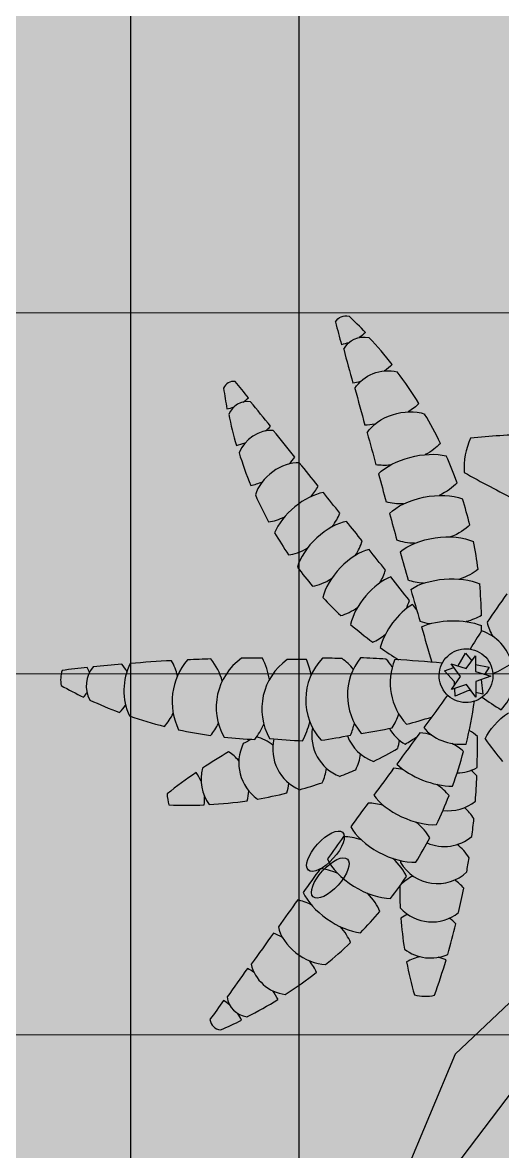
# Model space of a CAD drawing. Header units: millimetres. Extents: x -343543 to 400519, y -115663 to 104219.
# Drawn here: x -232118.9 to -231919.4, y -33763.4 to -33294.3 of the extents above; entities that cross this region are included whole.
import ezdxf

# ---------------------------------------------------------------- set-up
doc = ezdxf.new("R2010")
doc.units = ezdxf.units.MM
doc.linetypes.add('HIDDEN2', pattern=[0.1875, 0.125, -0.0625])
doc.layers.get('0').update_dxf_attribs({"color": 231, "lineweight": 0})
for name, color, linetype, lineweight in [('A-OPEN', 20, 'Continuous', 9), ('A-PATT', 252, 'Continuous', 9), ('A-SYMBOLS', 10, 'Continuous', 13), ('ID-lighting loose', 2, 'Continuous', 5), ('SME-MEP-XREF-ARCH', 8, 'Continuous', 5)]:
    doc.layers.add(name, color=color, linetype=linetype, lineweight=lineweight)
for name, color, linetype in [('XREF MAT BANG NOI THAT$0$A-PATT', 8, 'Continuous'), ('XREF MAT BANG NOI THAT$0$FF-Plants', 8, 'Continuous'), ('XREF MAT BANG TUONG XAY$0$A-FURN', 8, 'Continuous')]:
    doc.layers.add(name, color=color, linetype=linetype)

# ---------------------------------------------------------------- blocks, each defined once
blk = doc.blocks.new('XREF MAT BANG NOI THAT$0$YLD.Studio-03-28')
at = {"layer": 'XREF MAT BANG NOI THAT$0$FF-Plants', "color": 8}
for p, q in [((-29.06, 218.92), (-24.42, 222.98)), ((-24.42, 222.98), (-23, 219.19)), ((-35.01, 218.66), (-31.74, 218.8)), ((-32.59, 213), (-35.01, 218.66)), ((-30.1, 213.92), (-32.2, 220.17)), ((-32.2, 220.17), (-26.83, 216.35)), ((-30.36, 218.86), (-29.06, 218.92)), ((-26.83, 216.35), (-21.54, 220.27)), ((-21.54, 220.27), (-23.52, 213.99)), ((-22.39, 217.56), (-22.33, 217.39)), ((-22.33, 217.39), (-17.04, 214.24)), ((-35.39, 210), (-30.1, 213.92)), ((-32.89, 211.86), (-32.59, 213)), ((-23.52, 213.99), (-18.15, 210.17)), ((-17.04, 214.24), (-20.26, 211.67)), ((-28.81, 210.07), (-35.39, 210)), ((-34.16, 207.04), (-33.37, 210.02)), ((-28.05, 207.8), (-34.16, 207.04)), ((-26.71, 203.82), (-28.81, 210.07)), ((-24.74, 210.11), (-26.71, 203.82)), ((-22.86, 204.47), (-25.89, 206.42)), ((-18.26, 210.09), (-24.74, 210.11)), ((-21.79, 210.1), (-22.86, 204.47))]:
    blk.add_line(p, q, dxfattribs=at)
for centre, major_axis, ratio, start_param, end_param in [((126.93, 295.28), (154.05, 93.06), 1, 2.093129, 2.150944), ((-28.11, 370.05), (12.47, 1.38), 1, 1.147291, 1.658613), ((-720.71, 297.44), (696.05, 87.86), 1, -0.019775, -0.004764), ((-30.78, 359.39), (11.92, 3.92), 1, 0.563286, 1.731811), ((-28.13, 380.65), (7.38, 7.38), 1, 3.163446, 3.394357), ((-28.13, 380.65), (7.38, 7.38), 1, 4.211477, 4.434646), ((126.93, 295.28), (179.26, 16.06), 1, 2.620889, 2.695191), ((-720.71, 297.44), (-27.98, 701.02), 1, -1.525383, -1.508416), ((-32.66, 330.92), (24.34, 7.22), 1, 0.822084, 1.709786), ((-31.22, 367.37), (9.85, 9.85), 1, 3.076455, 3.363905), ((-31.22, 367.37), (9.85, 9.85), 1, 4.411154, 4.681391), ((126.93, 295.28), (161.17, 80.1), 1, 2.34786, 2.432422), ((-720.71, 297.44), (216.65, 667.29), 1, -1.201138, -1.176629), ((-74.88, 320.05), (12.94, 12.94), 1, 0.82062, 1.078808), ((-251.37, 199.89), (-213.13, 68.28), 1, 4.051837, 4.11859), ((-37.22, 309.64), (25.59, 7.36), 1, 0.581757, 1.74589), ((-31.83, 357.06), (23.56, 1.4), 1, 3.924663, 4.201909), ((97.05, 330.83), (176.44, 17.96), 1, 3.00218, 3.084607), ((126.93, 295.28), (107.29, 144.5), 1, 1.995112, 2.070246), ((-31.83, 357.06), (22.43, 7.35), 1, 4.620625, 4.910204), ((-720.71, 297.44), (-15.94, 701.4), 1, -1.561174, -1.547304), ((-69.5, 305.96), (17.74, 4.46), 1, 1.070558, 1.93711), ((-77.5, 341.06), (12.94, 12.94), 1, 4.331164, 4.559334), ((-167.93, 314.89), (-4.41, 4.15), 0.874189, -0.631907, 0.605204), ((-3805.39, -4820.75), (3697.77, 5097.06), 1, 0.010517, 0.012058), ((-77.5, 341.06), (12.94, 12.94), 1, 3.782735, 3.970709), ((97.05, 330.83), (174.08, 33.9), 1, 3.005163, 3.095157), ((-251.37, 199.89), (198.1, 104.13), 1, 0.044622, 0.102098), ((-39.65, 292.82), (24.2, 6.68), 1, 0.349234, 1.81552), ((-35.33, 339.62), (17.75, 17.75), 1, 3.237126, 3.475194), ((-35.33, 339.62), (24.87, 3.43), 1, -1.440259, -1.02539), ((-17.16, 382.24), (160.18, 56.52), 1, 3.202232, 3.258797), ((-167.93, 314.89), (7.33, 7.53), 0.490947, -1.435337, -1.122828), ((126.93, 295.28), (127.26, 127.26), 1, 2.248166, 2.319436), ((113.3, 163.34), (-5.54, 152.77), 1, 0.097095, 0.15366), ((90.56, 310.2), (4.65, 2.84), 0.874189, -0.631907, 0.605204), ((-158.94, 303.71), (-1.27, 9.62), 0.959793, -0.027203, 1.298202), ((-3804.47, -4821.9), (-5351.81, 3318.39), 1, 4.647902, 4.650212), ((-62.76, 290.25), (17.63, 4.89), 1, 0.843157, 2.259346), ((-73.48, 322.67), (12.94, 12.94), 1, 4.614517, 4.925034), ((112.08, 162.81), (-49.51, 144.63), 1, -0.132709, -0.045878), ((78.73, 305.04), (-8.66, 1.18), 0.959793, 3.11439, 4.439794), ((90.56, 310.2), (-4.8, 8.15), 0.490947, 0.894952, 1.248419), ((-3506.28, 4685.53), (4396.41, 3576.45), 1, -1.566496, -1.564955), ((-167.93, 314.89), (7.33, 7.53), 0.490947, 4.036545, 4.390012), ((-16.24, 381.09), (-165.27, 39.2), 1, 0.696456, 0.783287), ((-158.94, 303.71), (11.45, 11.76), 0.490947, -1.242361, -1.031338), ((-73.48, 322.67), (12.94, 12.94), 1, 3.653835, 3.878467), ((-251.37, 199.89), (-106.67, 196.75), 1, 4.695684, 4.712949), ((-720.71, 297.44), (4.17, 701.56), 1, -1.563026, -1.550692), ((111.07, 162.3), (-108.1, 108.1), 1, -0.487515, -0.393227), ((64.36, 297.58), (-7.76, 9.92), 0.800189, 3.860592, 5.342894), ((78.73, 305.04), (-7.5, 12.73), 0.490947, 0.941091, 1.224771), ((90.56, 310.2), (-4.8, 8.15), 0.490947, 1.706256, 2.018765), ((-146.73, 290.5), (8.37, 11.22), 0.800189, 0.718999, 2.201301), ((-3803.62, -4822.84), (-5285.14, 3423.57), 1, 4.664988, 4.667502), ((97.05, 330.83), (-24.91, 175.59), 1, 1.600203, 1.670446), ((-69.5, 305.96), (18.03, 3.11), 1, -0.858259, -0.431968), ((-33.47, 327.58), (-31.96, 4.13), 1, 1.051212, 1.280295), ((-40.21, 273.86), (24.18, 6.74), 1, 0.34663, 1.812916), ((110.16, 161.69), (-108.1, 108.1), 1, -0.371224, -0.289813), ((49.87, 288.97), (-9.31, 11.6), 0.671515, 3.780069, 5.510321), ((64.36, 297.58), (-9.68, 14.44), 0.490947, 0.847911, 1.176828), ((-3507.5, 4685.01), (-3612.43, 4366.89), 1, 3.135264, 3.137574), ((-57.01, 276.13), (17.51, 5.3), 1, 1.041301, 2.442574), ((126.37, 276.32), (160.28, 81.86), 1, 2.561375, 2.637785), ((-33.47, 327.58), (30.91, 9.1), 1, 4.595233, 4.887164), ((49.87, 288.97), (-10.5, 13.85), 0.490947, 0.705769, 1.183947), ((78.73, 305.04), (-7.5, 12.73), 0.490947, 1.899231, 2.110255), ((-158.94, 303.71), (11.45, 11.76), 0.490947, 4.082683, 4.366363), ((-133.26, 277.48), (9.71, 13.37), 0.671515, 0.638476, 2.368728), ((-146.73, 290.5), (12.65, 14.6), 0.490947, -1.176481, -0.937354), ((-3802.7, -4823.64), (3748.2, 5060.09), 1, 0.012815, 0.015), ((110.16, 161.69), (140.84, 59.44), 1, 1.700812, 1.771763), ((36.77, 280.2), (-11.29, 13.22), 0.490947, 3.820292, 5.530953), ((-3508.52, 4684.49), (-3637.95, 4345.65), 1, 3.126715, 3.12923), ((-15.39, 380.15), (163.44, 46.24), 1, 3.430249, 3.524537), ((-69.5, 305.96), (12.94, 12.94), 1, 3.610658, 3.836879), ((-721.27, 278.48), (6.11, 701.55), 1, -1.559332, -1.54792), ((36.77, 280.2), (-11.29, 13.22), 0.490947, 0.612122, 1.183947), ((64.36, 297.58), (-9.68, 14.44), 0.490947, 1.965112, 2.204238), ((-120.03, 266.01), (10.87, 15.97), 0.490947, 0.678699, 2.38936), ((-133.26, 277.48), (11.78, 15.31), 0.490947, -1.152148, -0.795463), ((-3802.7, -4823.64), (3746.64, 5061.25), 1, 0.009963, 0.011888), ((97.05, 330.83), (-125.41, 125.41), 1, 1.0565, 1.112329), ((-34.83, 318.83), (38.3, 15.42), 1, 3.860214, 4.06393), ((-36.53, 255.61), (24.13, 6.93), 1, 0.525946, 2.02247), ((110.16, 161.69), (-135.48, 70.83), 1, -0.447445, -0.381296), ((24.2, 270.68), (-12.04, 12.54), 0.490947, 3.745574, 5.607066), ((-3509.43, 4683.88), (4426, 3539.76), 1, -1.56581, -1.563625), ((-146.73, 290.5), (12.65, 14.6), 0.490947, 3.989504, 4.318421), ((-110.5, 270.5), (-7.85, 7.1), 0.416275, 3.141593, 9.424778), ((-99.39, 272.52), (-7.85, 7.1), 0.416275, 3.141593, 9.424778), ((-51.24, 259.94), (17.6, 4.98), 1, 1.11615, 2.491989), ((-34.83, 318.83), (39.33, 12.58), 1, 4.615045, 4.778236), ((24.2, 270.68), (-12.04, 12.54), 0.490947, 0.587277, 1.183947), ((49.87, 288.97), (-10.5, 13.85), 0.490947, 1.989445, 2.346129), ((-14.47, 379.35), (-167.56, 27.83), 1, 0.84524, 0.926651), ((-120.03, 266.01), (10.87, 15.97), 0.490947, -1.152148, -0.707001), ((-62.76, 290.25), (18.23, 1.57), 1, 4.16472, 4.507719), ((125, 298.86), (169.97, 59.18), 1, 2.943454, 3.012207), ((-720.63, 285.06), (47.67, 699.96), 1, -1.530529, -1.51896), ((110.16, 161.69), (122.85, 90.99), 1, 1.683103, 1.75189), ((12.21, 260.44), (-12.75, 11.82), 0.490947, 3.756496, 5.600887), ((-3509.43, 4683.88), (-3727.07, 4269.46), 1, 3.100959, 3.102883), ((-106.15, 255.33), (9.92, 16.57), 0.490947, 0.603982, 2.465473), ((-3802.7, -4823.64), (-5699.58, 2677.37), 1, 4.521646, 4.52347), ((36.77, 280.2), (-11.29, 13.22), 0.490947, 1.989445, 2.434591), ((1735.19, -5818.21), (6085.55, 1618.54), 1, 1.570168, 1.571709), ((-133.26, 277.48), (11.78, 15.31), 0.490947, 3.847362, 4.32554), ((-106.15, 255.33), (9.92, 16.57), 0.490947, -1.152148, -0.692206), ((97.05, 330.83), (165.49, 63.78), 1, 3.144178, 3.184993), ((-44.88, 246.33), (17.75, 4.44), 1, 1.692739, 2.549569), ((-34.53, 238.25), (24.11, 6.98), 1, 0.623023, 1.976347), ((-39.57, 280.44), (17.75, 17.75), 1, 4.607864, 4.865684), ((12.21, 260.44), (-12.75, 11.82), 0.490947, 0.644013, 1.183947), ((-3509.43, 4683.88), (4624.03, 3276.85), 1, -1.51289, -1.511066), ((1733.93, -5818.97), (6080.08, 1638.94), 1, 1.568463, 1.570774), ((-0.63, 379.26), (142.85, 91.9), 1, -1.384301, -1.327735), ((-91.67, 245.47), (8.94, 17.12), 0.490947, 0.614903, 2.459294), ((-3802.7, -4823.64), (-5360.71, 3303.99), 1, 4.632097, 4.634029), ((-57.01, 276.13), (12.94, 12.94), 1, 3.443401, 3.816748), ((-41.03, 285.06), (17.75, 17.75), 1, 3.51061, 3.720912), ((110.16, 161.69), (137.81, 66.16), 1, 1.97756, 2.055063), ((0.84, 249.53), (-13.41, 11.06), 0.490947, 3.843286, 5.522008), ((24.2, 270.68), (-12.04, 12.54), 0.490947, 1.989445, 2.449387), ((1732.81, -5819.56), (6080.13, 1638.78), 1, 1.570977, 1.573492), ((-14.47, 379.35), (-155.63, 68.05), 1, 1.208042, 1.278992), ((-120.03, 266.01), (10.87, 15.97), 0.490947, 3.753714, 4.32554), ((-91.67, 245.47), (8.94, 17.12), 0.490947, -1.152148, -0.763559), ((127.6, 283.85), (176.15, 36.91), 1, 3.081133, 3.153915), ((-720.04, 286.02), (-701.55, 6.28), 1, 3.0954, 3.110587), ((-3509.43, 4683.88), (4666.78, 3215.67), 1, -1.502458, -1.500526), ((1731.66, -5819.98), (-1615.59, 6086.33), 1, 0.006845, 0.00903), ((-1.9, 378.5), (-165.87, 36.57), 1, 2.451966, 2.538798), ((-76.64, 236.47), (7.93, 17.61), 0.490947, 0.701694, 2.380415), ((-3802.7, -4823.64), (-5126.91, 3656.28), 1, 4.696406, 4.698617), ((97.05, 330.83), (166.05, 62.3), 1, 3.239772, 3.303996), ((110.16, 161.69), (152.65, 8.26), 1, 2.473403, 2.533368), ((-9.89, 237.97), (-14.03, 10.26), 0.490947, 3.98658, 5.391529), ((0.84, 249.53), (-13.41, 11.06), 0.490947, 0.772729, 1.183947), ((12.21, 260.44), (-12.75, 11.82), 0.490947, 1.989445, 2.378033), ((1731.66, -5819.98), (-1657.99, 6074.92), 1, 0.002676, 0.0046), ((-14.47, 379.35), (138.98, 97.66), 1, 3.437173, 3.503321), ((-106.15, 255.33), (9.92, 16.57), 0.490947, 3.728869, 4.32554), ((-76.64, 236.47), (7.93, 17.61), 0.490947, -1.152148, -0.911655), ((-39.12, 230.15), (17.91, 3.74), 1, 1.89308, 2.40635), ((-35.43, 264.12), (-23.07, 1.39), 1, 1.051839, 1.328745), ((-29.43, 220.51), (24.16, 6.83), 1, 0.898919, 2.050573), ((-35.43, 264.12), (-16.34, 16.34), 1, 2.931778, 3.115115), ((-3509.43, 4683.88), (-3616.54, 4363.48), 1, 3.118357, 3.120569), ((1731.66, -5819.98), (-1740.97, 6051.66), 1, -0.008287, -0.006463), ((-125.98, 228.84), (17.08, 4.94), 1, 2.204083, 3.274454), ((-114.8, 77.71), (161.68, 27.08), 1, 1.480864, 1.559591), ((-111.01, 228.25), (17.08, 4.93), 1, 2.024853, 3.533691), ((-141.91, 231.11), (12.57, 12.57), 1, 5.915152, 6.098959), ((-114.8, 77.71), (-163.94, 0.05), 1, 4.705661, 4.762338), ((-125.98, 228.84), (-12.57, 12.57), 1, 4.344355, 4.730658), ((-95.08, 225.98), (17.1, 4.88), 1, 1.825605, 3.619336), ((-114.8, 77.71), (-163.91, 2.86), 0.999998, 4.659635, 4.664546), ((-61.12, 228.36), (6.89, 18.04), 0.490947, 0.844988, 2.249936), ((-3802.7, -4823.64), (3939.99, 4912.23), 1, 0.037597, 0.040172), ((-51.24, 259.94), (12.94, 12.94), 1, 3.621671, 3.816748), ((97.05, 330.83), (-101.46, 145.46), 1, 1.503452, 1.53593), ((-720.04, 286.02), (616.83, 334.27), 1, -0.585206, -0.557024), ((1731.66, -5819.98), (6068.37, 1681.78), 1, 1.574905, 1.576837), ((-3.02, 377.92), (155.04, 69.38), 1, -1.435677, -1.341389), ((-141.91, 231.11), (17.04, 5.05), 1, 2.602097, 3.077178), ((-114.8, 77.71), (158.16, 43.13), 1, 1.492263, 1.578396), ((-160.74, 229.8), (12.57, 12.57), 1, 5.680202, 6.026293), ((-14.47, 379.35), (-169.58, 9.68), 1, 1.073324, 1.14211), ((-91.67, 245.47), (8.94, 17.12), 0.490947, 3.785606, 4.32554), ((127.6, 283.85), (-65.98, 167.44), 1, 1.44855, 1.508293), ((1731.66, -5819.98), (6040.95, 1777.78), 1, 1.561619, 1.56383), ((-3509.43, 4683.88), (4456.75, 3501), 0.999996, -1.568653, -1.568182), ((0.84, 249.53), (-13.41, 11.06), 0.490947, 1.989445, 2.229937), ((-79.67, 223.11), (17.07, 4.96), 1, 2.442404, 3.561484), ((-44.34, 218.17), (2.86, 15.19), 0.674119, 0.619056, 1.96912), ((-61.12, 228.36), (6.89, 18.04), 0.490947, -1.382632, -1.117508), ((-3801.92, -4824.15), (-5247.07, 3481.64), 1, 4.656891, 4.659536), ((1731.66, -5819.98), (-1741.86, 6051.4), 1, -0.000673, 0.001759), ((-4.16, 377.5), (162.71, 48.75), 1, -1.409424, -1.328013), ((-55.75, 518.68), (-309.33, 1.14), 1, 1.233335, 1.283195), ((-160.74, 229.8), (12.57, 12.57), 1, 5.066836, 5.260238), ((-14.47, 379.35), (161.01, 54.1), 1, 3.938294, 4.015798), ((-76.64, 236.47), (7.93, 17.61), 0.490947, 3.914322, 4.32554), ((-26.44, 214.07), (10.66, 3.34), 1, 2.51498, 8.798165), ((-55.75, 518.68), (304.85, 52.5), 1, 4.258408, 4.300752), ((-141.91, 231.11), (12.57, 12.57), 1, 4.691759, 4.895835), ((-64.79, 221.43), (17.1, 4.87), 1, 2.737371, 3.549404), ((-4.16, 377.5), (166.05, 35.75), 1, -1.435097, -1.364146), ((-55.75, 518.68), (218.73, 218.73), 1, 3.701511, 3.734949), ((-125.98, 228.84), (-12.57, 12.57), 1, 3.037108, 3.325039), ((-111.01, 228.25), (17.18, 4.57), 1, -1.309181, -0.889153), ((-14.47, 379.35), (168.73, 19.57), 1, 4.249273, 4.338395), ((-49.05, 218.03), (12.57, 12.57), 1, 2.371043, 2.858653), ((-61.12, 228.36), (6.89, 18.04), 0.490947, 4.093897, 4.421075), ((-55.75, 518.68), (86.22, 297.08), 1, 3.254285, 3.273493), ((-55.75, 518.68), (-309.08, 12.59), 1, 1.49001, 1.514148), ((-95.08, 225.98), (12.57, 12.57), 1, 4.474951, 4.815659), ((-79.67, 223.11), (12.57, 12.57), 1, 4.633718, 4.82376), ((-13.69, 378.84), (130.31, 108.96), 1, 3.770987, 3.877921), ((-64.79, 221.43), (12.57, 12.57), 1, 4.751811, 4.987715), ((-194.26, -81.14), (-340.97, 43.28), 1, 4.265182, 4.291331), ((-4.16, 377.5), (164.77, 41.25), 1, 4.707412, 4.773561), ((526.07, -46.66), (-534.41, 43.59), 1, -0.428061, -0.382463), ((59.69, 184.07), (29.02, 10.35), 1, 0.808688, 1.28377), ((-210.33, 182.27), (274.76, 72.47), 1, -0.238473, -0.152339), ((-55.75, 518.68), (72.56, 300.7), 1, 3.304557, 3.338343), ((-55.75, 518.68), (303.42, 60.18), 1, 4.487866, 4.529554), ((168.91, 65.58), (175.84, 175.84), 1, 1.749512, 1.787497), ((-26.44, 214.07), (18.86, 5.87), 1, 4.670835, 5.646892), ((-4.16, 377.5), (-169.25, 14.4), 1, 1.633457, 1.647085), ((-4.16, 377.5), (163.33, 46.63), 1, 4.450499, 4.528003), ((-4.16, 377.5), (164.53, 42.22), 1, 4.590669, 4.659456), ((35.51, 81.27), (131.95, 77.19), 1, 1.656346, 1.73385), ((136.04, 286.66), (163.45, 80.39), 1, 3.162192, 3.211903), ((0.15, 186.04), (18.66, 6.47), 1, 1.463413, 1.78637), ((-194.26, -81.14), (332.46, 87.19), 1, 0.686963, 0.72865), ((-26.44, 214.07), (19.57, 5.52), 1, 3.665974, 4.623303)]:
    blk.add_ellipse(centre, major_axis=major_axis, ratio=ratio, start_param=start_param, end_param=end_param, dxfattribs=at)
at = {"layer": 'XREF MAT BANG NOI THAT$0$FF-Plants', "color": 8, "extrusion": (0, 0, -1)}
for centre, major_axis, ratio, start_param, end_param in [((117.18, 263.57), (5.58, 2.35), 0.874189, -0.631907, 0.605204), ((104.86, 256.22), (4.54, 8.58), 0.959793, -0.027203, 1.298201), ((117.18, 263.57), (-4.24, 9.61), 0.490947, -1.435337, -1.122828), ((88.81, 248.1), (-3.93, 13.43), 0.800189, 0.718999, 2.201301), ((104.86, 256.22), (-6.63, 15.02), 0.490947, -1.242361, -1.031338), ((117.18, 263.57), (-4.24, 9.61), 0.490947, 4.036545, 4.390012), ((71.64, 240.59), (-4.43, 15.92), 0.671515, 0.638476, 2.368728), ((88.81, 248.1), (-6.76, 18.09), 0.490947, -1.176481, -0.937354), ((55.24, 234.46), (-4.61, 18.76), 0.490947, 0.678699, 2.38936), ((71.64, 240.59), (-5.7, 18.46), 0.490947, -1.152148, -0.795463), ((38.5, 229.29), (-3.52, 18.99), 0.490947, 0.603982, 2.465473), ((55.24, 234.46), (-4.61, 18.76), 0.490947, -1.152148, -0.707001), ((104.86, 256.22), (-6.63, 15.02), 0.490947, 4.082683, 4.366363), ((21.5, 225.1), (-2.41, 19.16), 0.490947, 0.614903, 2.459294), ((38.5, 229.29), (-3.52, 18.99), 0.490947, -1.152148, -0.692206), ((4.28, 221.9), (-1.29, 19.27), 0.490947, 0.701694, 2.380415), ((21.5, 225.1), (-2.41, 19.16), 0.490947, -1.152148, -0.763559), ((88.81, 248.1), (-6.76, 18.09), 0.490947, 3.989504, 4.318421), ((-13.1, 219.71), (-0.17, 19.31), 0.490947, 0.844988, 2.249936), ((4.28, 221.9), (-1.29, 19.27), 0.490947, -1.152148, -0.911655), ((71.64, 240.59), (-5.7, 18.46), 0.490947, 3.847362, 4.32554), ((55.24, 234.46), (-4.61, 18.76), 0.490947, 3.753714, 4.32554), ((38.5, 229.29), (-3.52, 18.99), 0.490947, 3.728869, 4.32554), ((21.5, 225.1), (-2.41, 19.16), 0.490947, 3.785606, 4.32554), ((4.28, 221.9), (-1.29, 19.27), 0.490947, 3.914322, 4.32554), ((-49.67, 192.68), (-10.73, 13.68), 0.490947, 0.772729, 1.678136)]:
    blk.add_ellipse(centre, major_axis=major_axis, ratio=ratio, start_param=start_param, end_param=end_param, dxfattribs=at)
blk = doc.blocks.new('XREF MAT BANG NOI THAT$0$YLD.Studio-03-233')
at = {"layer": 'XREF MAT BANG NOI THAT$0$FF-Plants', "color": 8}
for p, q in [((187.17, -100.48), (111.06, -68.53)), ((196.33, -142.73), (105.68, -73.98)), ((216.66, -131.68), (187.17, -100.48))]:
    blk.add_line(p, q, dxfattribs=at)
blk = doc.blocks.new('XREF MAT BANG NOI THAT')
at = {"layer": 'XREF MAT BANG NOI THAT$0$A-PATT'}
h = blk.add_hatch(dxfattribs=at)
h.set_pattern_fill('CROSS', color=8, scale=5)
h.paths.add_polyline_path([(30849.97, -37715), (31309.97, -37715), (31309.97, -32895), (30849.97, -32895)])
at = {"color": 8}
for points in [[(30779.97, -37785), (31379.97, -37785), (31379.97, -32825), (30779.97, -32825)], [(30849.97, -37715), (31309.97, -37715), (31309.97, -32895), (30849.97, -32895)]]:
    blk.add_lwpolyline(points, close=True, dxfattribs=at)
at = {"color": 8, "rotation": 90}
for name, p in [('XREF MAT BANG NOI THAT$0$YLD.Studio-03-28', (31133.53, -33539.25)), ('XREF MAT BANG NOI THAT$0$YLD.Studio-03-233', (30814.41, -33910.19))]:
    blk.add_blockref(name, p, dxfattribs=at)
blk = doc.blocks.new('01.Xref _MB T1')
at = {"layer": 'XREF MAT BANG TUONG XAY$0$A-FURN', "color": 8}
for points in [[(30779.97428, -37784.99675), (31379.97428, -37784.99675), (31379.97428, -32824.99642), (30779.97428, -32824.99642)], [(30849.97428, -37714.99675), (31309.97428, -37714.99675), (31309.97428, -32894.99642), (30849.97428, -32894.99642)]]:
    blk.add_lwpolyline(points, close=True, dxfattribs=at)
at = {"layer": 'A-PATT', "color": 8}
blk.add_blockref('XREF MAT BANG NOI THAT', (0, 0), dxfattribs=at)
blk = doc.blocks.new('TanTang2Ikigai')
at = {"layer": 'A-PATT'}
h = blk.add_hatch(dxfattribs=at)
h.set_pattern_fill('_USER', color=256, scale=150, pattern_type=0)
h.set_pattern_definition([(0, (8810, 9785), (0, 150), [])])
h.paths.add_polyline_path([(19880, 19175), (16410, 19175), (16410, 19085), (16080, 19085), (16080, 19174.98), (8710.01, 19175), (8710, 19085), (8620.02, 19085), (8620.01, 14715), (8810, 14715), (8810, 14285), (8620.01, 14285), (8620.01, 10215), (8810.01, 10215), (8810, 9785), (9895.01, 9785), (9895.01, -2.92), (16080, -2.92), (16080, 415), (16510.01, 415), (16510.01, 0), (20000.15, 0), (20180.22, 9220), (20180.22, 9785), (19880, 9785)])
h.paths.add_polyline_path([(16080, 10215), (16510, 10215), (16510, 9685), (16080, 9685)], flags=16)
h.paths.add_polyline_path([(31379.99, 14285), (31190, 14285), (31190, 14715), (31379.99, 14715), (31379.98, 19085), (31290, 19085), (31289.99, 19175), (23920, 19174.98), (23920, 19085), (23590, 19085), (23590, 19175), (20120, 19175), (20120, 9785), (20180.22, 9785), (20180.22, 9220), (20000.08, 0), (23490.09, 0), (23490.01, 415), (23920, 415), (23920, 0), (30104.99, 0), (30104.99, 9785), (31190, 9785), (31189.99, 10215), (31379.99, 10215)])
h.paths.add_polyline_path([(23920, 10215), (23920, 9685), (23490, 9685), (23490, 10215)], flags=16)
h = blk.add_hatch(dxfattribs=at)
h.set_pattern_fill('AR-SAND', color=256, scale=5, angle=45)
h.set_pattern_definition([(82.5, (0.009, 50000), (-178.6907, 167.37674), [0, -193.04, 0, -215.9, 0, -206.375]), (52.5, (0.009, 50000), (-94.5055, 412.3664), [0, -104.14, 0, -173.99, 0, -66.675]), (12.5, (-110.45, 49889.54), (279.1499, 280.16616), [0, -63.5, 0, -228.6, 0, -298.45]), (2.5, (-110.45, 49889.54), (191.1406, 348.7754), [0, -31.75, 0, -149.86, 0, -171.45])])
h.paths.add_polyline_path([(9895.01, 9785), (9895.01, 0), (16080, 0), (16080, 415), (16510.01, 415), (16510.01, 0), (20000, 0), (20000, 9785), (19880, 9785), (19880, 19175), (16410, 19175), (16410, 19085), (16080, 19085), (16080, 19174.98), (8710.01, 19175), (8710, 19085), (8620.02, 19085), (8620.01, 14715), (8810, 14715), (8810, 14285), (8620.01, 14285), (8620.01, 10215), (8810.01, 10215), (8810, 9785)])
h.paths.add_polyline_path([(30104.99, 9785), (30104.99, 0), (23920, 0), (23920, 415), (23490.01, 415), (23490.01, 0), (20000.15, 0), (20000, 9220), (20000, 9785), (20120, 9785), (20120, 19175), (23590, 19175), (23590, 19085), (23920, 19085), (23920, 19174.98), (31289.99, 19175), (31290, 19085), (31379.98, 19085), (31379.99, 14715), (31190, 14715), (31190, 14285), (31379.99, 14285), (31379.99, 10215), (31189.99, 10215), (31190, 9785)])
h.paths.add_polyline_path([(16510, 10215), (16080, 10215), (16080, 9685), (16510, 9685)], flags=16)
h.paths.add_polyline_path([(23490, 10215), (23920, 10215), (23920, 9685), (23490, 9685)], flags=16)
blk = doc.blocks.new('A$C45b79527')
at = {"layer": 'A-OPEN', "color": 8, "linetype": 'HIDDEN2', "ltscale": 30}
blk.add_lwpolyline([(11394.99, 3566.13, -0.069914), (678.97, 8468.84), (-678.97, 8468.84, -0.069914), (-11394.98, 3566.13)], format="xyb", dxfattribs=at)

msp = doc.modelspace()

# ---------------------------------------------------------------- block references
at = {"layer": 'A-SYMBOLS'}
msp.add_blockref('01.Xref _MB T1', (-262854.02, 0), dxfattribs=at)

# ---------------------------------------------------------------- next in the draw order: block references
at = {"layer": 'ID-lighting loose'}
msp.add_blockref('A$C45b79527', (-242854.03, -41830.55), dxfattribs=at)
at = {"layer": 'SME-MEP-XREF-ARCH'}
msp.add_blockref('TanTang2Ikigai', (-262854.03, -50000), dxfattribs=at)

doc.saveas('drawing.dxf')
